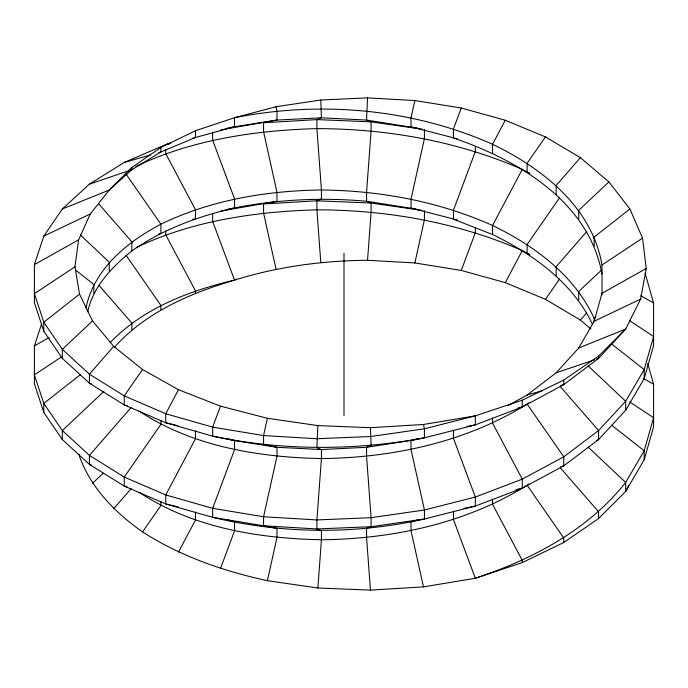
<?xml version="1.0" encoding="UTF-8"?>
<svg xmlns="http://www.w3.org/2000/svg" width="688" height="688" viewBox="0 0 688 688"><rect width="100%" height="100%" fill="white"/><g stroke="black" fill="none" stroke-linecap="round" stroke-linejoin="round"><path stroke-width="1.03" d="M317.882 425.588L316.91 447.759L321.425 449.548L366.575 447.286L411.028 440.509L424.436 437.817L475.339 424.866L522.261 406.969L563.756 384.609L598.577 358.396L625.667 329.053L640.623 299.108L646.23 268.492L642.54 238.143L629.898 208.997L608.897 181.907L580.397 157.655L545.446 136.921L505.284 120.245L461.27 108.025L414.864 100.543L367.538 97.885L320.78 100.009L276.008 106.735L234.548 117.708L195.452 130.737L160.872 147.49L131.855 167.459L109.28 190.034L90.266 213.968L78.63 239.82L74.94 266.815L79.541 294.137L92.51 320.926L113.666 346.339L142.554 369.525L178.476 389.7L220.478 406.161L267.391 418.287L317.882 425.588L370.445 427.712L423.481 424.479L475.339 415.844L522.261 400.201L563.756 380.094L598.577 356.143L625.667 329.053L578.72 347.99L556.145 372.819L527.128 395.041L507.503 405.834M647.718 363.539L653.6 384.196L653.6 426.749L644.192 459.808L625.667 491.456L598.577 518.546L563.756 542.505L522.261 562.603L475.339 578.247L423.481 586.881L370.445 590.115L317.882 587.991L321.425 539.77L321.425 530.749L316.91 528.96L263.564 525.787L212.661 517.342L165.739 503.96L124.244 486.115L89.423 464.409L62.333 439.58L43.808 412.439L34.4 383.895L34.4 345.849L41.787 323.42M367.538 97.885L366.575 120.056L371.09 121.845L422.346 129.232M110.054 342.71C143.052 308.284 189.011 290.775 234.548 280.111C277.591 266.634 322.509 260.649 367.538 260.288L371.09 212.067L371.09 203.046L366.575 201.257C319.645 197.035 272.276 199.666 226.206 209.634M267.391 418.287L263.564 435.564L263.564 444.586L276.972 447.277L321.425 449.548L321.425 458.569L316.91 519.939L316.91 528.96L371.09 526.707L424.436 519.019L475.339 506.067L522.261 488.17L563.756 465.81L598.577 439.598L625.667 410.254L644.192 378.606L653.6 345.548L653.6 302.995L645.077 273.041M79.189 454.433L79.541 456.54C91.065 488.351 115.378 512.784 142.554 531.927C180.557 556.282 223.471 571.195 267.391 580.689L276.972 537.5L276.972 528.479L263.564 525.787L263.564 516.765L276.972 456.299L276.972 447.277L234.548 440.612L212.661 436.14L165.739 422.759L124.244 404.914L89.423 383.207L62.333 358.379L43.808 331.238L34.4 302.694L34.4 264.648L43.808 236.104L62.333 208.971L89.423 184.143L124.244 162.437L165.739 144.592L170.839 143.13M414.864 100.543L411.028 117.82L411.028 126.841L457.623 138.864M367.538 260.288L414.864 262.945L424.436 219.756L424.436 210.734M578.72 347.99L594.157 321.244L602 293.32L646.23 268.492M86 307.863C94.11 268.741 127.237 241.97 160.872 224.185C210.76 200.036 266.351 190.696 321.425 189.983C380.094 190.593 438.849 201.421 492.548 225.475C534.361 245.702 574.231 275.071 594.157 318.277L594.742 320.35M87.703 311.793C93.301 286.251 112.135 266.815 131.855 250.914C162.609 229.345 198.161 216.359 234.548 207.931L234.548 198.909L212.661 140.232L212.661 132.208M220.478 406.161L212.661 427.119L212.661 436.14C282.312 450.812 354.526 450.812 424.436 437.817L424.436 428.796L423.481 424.479M220.478 568.563L234.548 530.844L234.548 521.814L227.35 519.836M461.27 108.025L453.452 128.983L453.452 138.013C517.763 159.934 588.808 201.481 602 274.022M414.864 262.945L461.27 270.436L475.339 232.707L475.339 227.694M628.471 485.84L625.667 491.456L625.667 482.434L644.192 450.786L653.6 417.728L629.58 401.818M178.476 389.7L165.739 413.737L165.739 422.759L178.037 425.691M178.476 552.103L195.452 520.068L195.452 512.044M505.284 120.245L492.548 144.274L492.548 153.295M529.803 173.462L522.261 169.403L492.548 225.475L492.548 234.496C533.234 254.405 572.734 282.51 592.566 324.538M461.27 270.436L505.284 282.648L522.261 250.604L529.803 254.663M142.554 369.525L124.244 395.884L124.244 404.914L127.297 405.782M142.554 531.927L160.872 505.568L160.872 501.552M545.446 136.921L527.128 163.28L527.128 172.301L529.167 172.886M559.482 197.912L527.128 244.481L527.128 253.502L529.167 254.087M505.284 282.648L545.446 299.323L559.482 279.113M113.666 346.339L89.423 374.186L89.423 383.207L91.444 383.895M131.159 407.451L89.423 455.387L89.423 464.409L91.444 465.097M113.666 508.742L131.15 488.661M580.397 157.655L556.145 185.502L556.145 194.523M586.752 231.555L556.145 266.703L556.145 275.725M545.446 299.323L580.397 320.058L586.692 312.834M114.543 347.165C145.779 312.154 190.413 293.157 234.548 280.111L236.38 279.053M92.51 320.926L62.333 349.349L62.333 358.379M103.802 391.498L62.333 430.55L62.333 439.58M92.51 483.329L103.183 473.284M608.897 181.907L578.72 210.33L578.72 219.352M601.407 270.16L578.72 291.531L578.72 300.553M79.541 294.137L43.808 322.216L43.808 331.238M80.496 374.59L43.808 403.417L43.808 412.439M629.898 208.997L594.157 237.076L594.157 246.098M595.825 316.97L594.157 318.277L594.157 321.287M139.105 411.08C192.614 446.495 258.335 457.271 321.425 458.569C393.02 457.735 465.785 442.178 527.128 404.062L528.84 402.755M139.105 492.281C192.614 527.696 258.335 538.472 321.425 539.77C393.02 538.936 465.785 523.379 527.128 485.264L528.84 483.956M74.94 266.815L34.4 293.673L43.808 322.216L62.333 349.349L89.423 374.186L124.244 395.884L165.739 413.737L212.661 427.119L263.564 435.564L316.91 438.738L371.09 436.484L424.436 428.796L475.339 415.844L475.339 424.866L467.006 426.569M61.98 356.599L34.4 374.874L43.808 403.417L62.333 430.55L89.423 455.387L124.244 477.085L165.739 494.939L212.661 508.32L263.564 516.765L316.91 519.939L371.09 517.686L424.436 509.997L475.339 497.046L522.261 479.149L563.756 456.789L598.577 430.576L625.667 401.233L644.192 369.585L653.6 336.527L629.58 320.617M602 295.006L602 265L642.54 238.143M34.4 264.648L78.63 239.82M34.4 345.849L49.14 337.576M43.808 236.104L90.266 213.968M594.157 321.244L640.623 299.108M135.828 166.479C192.15 139.647 255.033 130.376 316.91 128.613C387.189 128.768 457.683 141.126 522.261 169.403M136.792 247.267C192.846 220.693 255.394 211.594 316.91 209.814C387.189 209.969 457.683 222.327 522.261 250.604M62.333 208.971L109.28 190.034L131.855 169.712L160.872 152.005L195.452 137.505L234.548 126.73L276.972 120.073L321.425 117.803L366.575 120.056L419.284 128.493M89.423 184.143L131.855 169.712L131.855 167.459M556.145 372.819L594.535 359.772M596.556 359.084L598.577 358.396L598.577 356.143M596.556 440.286L598.577 439.598L598.577 430.576L560.324 386.639M124.244 162.437L150.698 154.903M158.833 152.581L160.872 152.005L160.872 147.49M158.833 233.782L160.872 233.206L160.872 224.185L126.076 174.098M527.128 395.041L542.393 390.698M560.703 385.478L563.756 384.609L563.756 380.094M560.703 466.679L563.756 465.81L563.756 456.789L527.128 404.062M418.27 438.6L411.028 440.509L411.028 449.531L424.436 509.997L424.436 519.019C354.793 534.714 282.054 533.922 212.661 517.342L212.661 508.32L234.548 449.642L234.548 440.612L227.35 438.634M418.27 519.801L411.028 521.71L411.028 530.732L423.481 586.881M165.739 144.592L169.841 143.611M192.382 138.236L195.452 137.505L195.452 130.737M192.382 219.438L195.452 218.707L195.452 209.685L165.739 153.613L165.739 149.597M518.159 407.95L522.261 406.969L522.261 400.201M516.112 489.632L522.261 488.17L522.261 479.149L492.548 423.077L492.548 418.063M226.206 128.432L234.548 126.73L234.548 117.708C320.599 100.646 412.095 108.575 492.548 144.274C542.471 168.345 592.101 207.2 602 265M463.875 508.406L475.339 506.067L475.339 497.046L453.452 438.359L453.452 430.344M220.968 129.826L276.972 120.073L276.972 111.052L276.008 106.735M220.968 211.027L276.972 201.274L276.972 192.253L263.564 131.786L263.564 122.765L316.91 119.592L371.09 121.845L371.09 130.866L366.575 192.236L366.575 201.257L416.188 209.075M422.346 210.433L371.09 203.046L316.91 200.793L263.564 203.966L263.564 212.988L276.008 269.137M267.391 580.689L317.882 587.991M457.623 220.065L411.028 208.043L411.028 199.021L424.436 138.555L424.436 129.533M178.037 506.893L165.739 503.96L165.739 494.939L195.452 438.867L195.452 430.843M127.297 486.984L124.244 486.115L124.244 477.085L160.872 424.367L160.872 420.351M492.548 234.496L453.452 219.214L453.452 210.184L475.339 151.506L475.339 146.492M640.7 295.754L653.6 302.995M643.461 378.503L653.6 384.196M611.675 344.026L644.192 369.585L644.192 378.606M611.675 425.227L644.192 450.786L644.192 459.808M75.491 270.031L93.843 284.445L93.843 293.466M580.397 320.058L590.983 329.07M588.111 365.861L625.667 401.233L625.667 410.254M588.111 447.062L625.667 482.434C587.853 530.233 532.263 559.37 475.339 578.247L453.452 519.56L453.452 511.545M80.333 234.943L109.28 262.214L109.28 271.235M560.324 467.84L598.577 511.777L598.577 518.546M98.461 203.545L131.855 241.892L131.855 250.914M99.158 285.546L131.855 323.093L131.855 329.862M527.128 485.264L563.756 537.99L563.756 542.505M126.076 255.3L160.872 305.386L160.872 309.892M234.548 280.111L212.661 221.433L212.661 213.409M370.445 427.712L371.09 445.506L366.575 447.286L366.575 456.316L371.09 517.686L371.09 526.707L366.575 528.487L366.575 537.517L370.445 590.115M320.78 100.009L321.425 117.803L316.91 119.592L316.91 128.613L321.425 189.983L321.425 199.004L316.91 200.793L316.91 209.814L320.78 262.412M522.261 562.603L522.261 560.35L492.548 504.278L492.548 499.264M344 253.227L344 415.629M195.452 293.14L195.452 290.886L165.739 234.814L165.739 230.798"/></g></svg>
